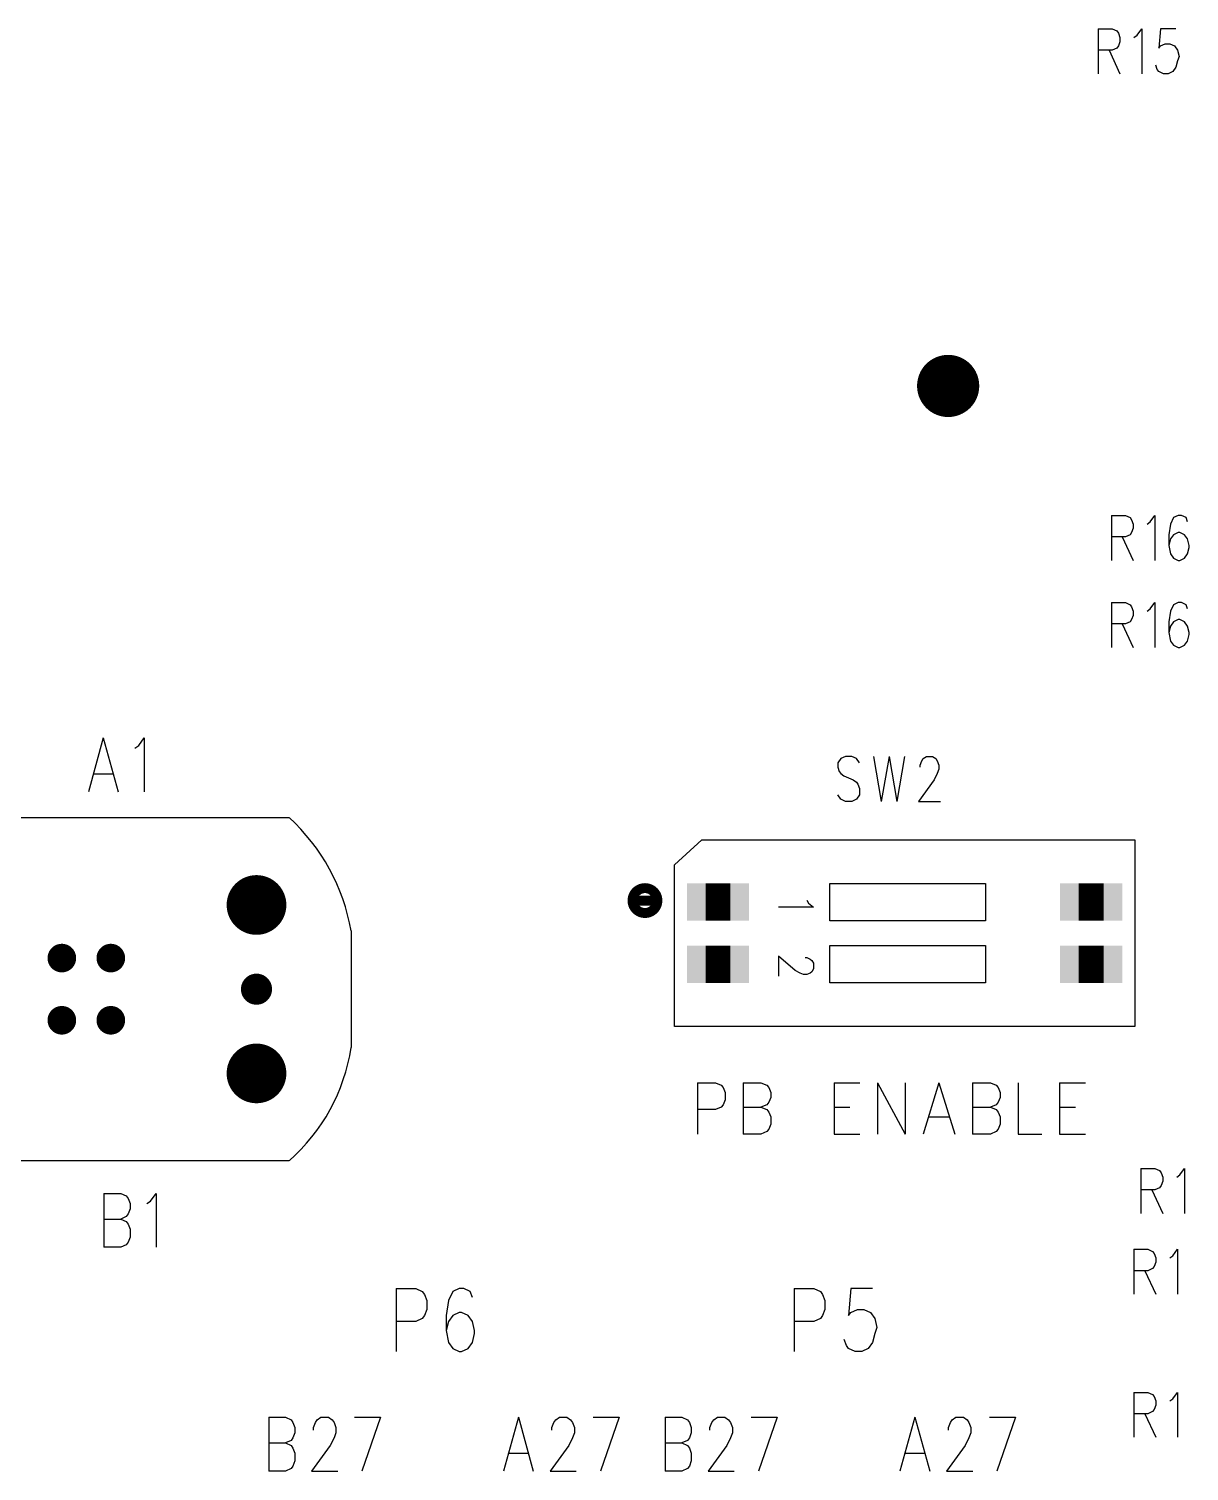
# Model space of a CAD drawing. Extents: x 12040 to 27945, y 10799 to 21199.
# Drawn here: x 19221 to 20154, y 18483 to 19643 of the extents above; entities that cross this region are included whole.
import ezdxf

# ---------------------------------------------------------------- set-up
doc = ezdxf.new("R2010")
doc.units = 0
doc.header["$MEASUREMENT"] = 0
doc.layers.add('ASSYDWGBOT_PHO', color=7, linetype='Continuous')

msp = doc.modelspace()

# ---------------------------------------------------------------- linework, layer by layer
at = {"layer": 'ASSYDWGBOT_PHO'}
for points in [[(20080.629, 19642.731), (20080.629, 19606.64)], [(20080.629, 19642.731), (20091.881, 19642.731)], [(20091.881, 19642.731), (20095.631, 19641.02)], [(20095.631, 19641.02), (20096.88, 19639.299)], [(20096.88, 19639.299), (20098.129, 19635.86)], [(20098.129, 19632.42), (20096.88, 19628.981)], [(20098.129, 19635.86), (20098.129, 19632.42)], [(20109.381, 19635.86), (20111.879, 19637.581)], [(20111.879, 19637.581), (20115.629, 19642.731)], [(20115.629, 19642.731), (20115.629, 19606.64)], [(20130.63, 19642.731), (20129.379, 19627.27)], [(20143.129, 19642.731), (20130.63, 19642.731)], [(20091.881, 19625.549), (20080.629, 19625.549)], [(20089.38, 19625.549), (20098.129, 19606.64)], [(20095.631, 19627.27), (20091.881, 19625.549)], [(20096.88, 19628.981), (20095.631, 19627.27)], [(20129.379, 19627.27), (20130.63, 19628.981)], [(20130.63, 19628.981), (20134.38, 19630.699)], [(20134.38, 19630.699), (20138.13, 19630.699)], [(20138.13, 19630.699), (20141.88, 19628.981)], [(20141.88, 19628.981), (20144.381, 19625.549)], [(20144.381, 19625.549), (20145.63, 19620.39)], [(20128.13, 19610.081), (20126.881, 19613.52)], [(20129.379, 19608.36), (20128.13, 19610.081)], [(20143.129, 19611.799), (20140.631, 19608.36)], [(20144.381, 19616.949), (20143.129, 19611.799)], [(20145.63, 19620.39), (20144.381, 19616.949)], [(20133.129, 19606.64), (20129.379, 19608.36)], [(20136.881, 19606.64), (20133.129, 19606.64)], [(20140.631, 19608.36), (20136.881, 19606.64)], [(20091.249, 19251.48), (20091.249, 19215.389)], [(20091.249, 19251.48), (20102.501, 19251.48)], [(20102.501, 19251.48), (20106.251, 19249.769)], [(20106.251, 19249.769), (20107.5, 19248.051)], [(20122.499, 19246.33), (20126.249, 19251.48)], [(20126.249, 19251.48), (20126.249, 19215.389)], [(20141.251, 19249.769), (20138.75, 19244.61)], [(20145, 19251.48), (20141.251, 19249.769)], [(20147.499, 19251.48), (20145, 19251.48)], [(20151.251, 19249.769), (20147.499, 19251.48)], [(20152.5, 19246.33), (20151.251, 19249.769)], [(20107.5, 19248.051), (20108.749, 19244.61)], [(20108.749, 19241.171), (20107.5, 19237.73)], [(20108.749, 19244.61), (20108.749, 19241.171)], [(20120.001, 19244.61), (20122.499, 19246.33)], [(20138.75, 19244.61), (20137.501, 19236.019)], [(20102.501, 19234.301), (20091.249, 19234.301)], [(20100, 19234.301), (20108.749, 19215.389)], [(20106.251, 19236.019), (20102.501, 19234.301)], [(20107.5, 19237.73), (20106.251, 19236.019)], [(20137.501, 19236.019), (20137.501, 19227.421)], [(20138.75, 19232.58), (20137.501, 19227.421)], [(20137.501, 19227.421), (20138.75, 19220.551)], [(20141.251, 19236.019), (20138.75, 19232.58)], [(20145, 19237.73), (20141.251, 19236.019)], [(20146.25, 19237.73), (20145, 19237.73)], [(20150, 19236.019), (20146.25, 19237.73)], [(20152.5, 19232.58), (20150, 19236.019)], [(20153.749, 19227.421), (20152.5, 19232.58)], [(20153.749, 19225.7), (20153.749, 19227.421)], [(20138.75, 19220.551), (20141.251, 19217.11)], [(20141.251, 19217.11), (20145, 19215.389)], [(20145, 19215.389), (20146.25, 19215.389)], [(20146.25, 19215.389), (20150, 19217.11)], [(20150, 19217.11), (20152.5, 19220.551)], [(20152.5, 19220.551), (20153.749, 19225.7)], [(20091.249, 19181.48), (20091.249, 19145.39)], [(20091.249, 19181.48), (20102.501, 19181.48)], [(20102.501, 19181.48), (20106.251, 19179.77)], [(20122.499, 19176.331), (20126.249, 19181.48)], [(20126.249, 19181.48), (20126.249, 19145.39)], [(20145, 19181.48), (20141.251, 19179.77)], [(20147.499, 19181.48), (20145, 19181.48)], [(20151.251, 19179.77), (20147.499, 19181.48)], [(20106.251, 19179.77), (20107.5, 19178.049)], [(20107.5, 19178.049), (20108.749, 19174.61)], [(20108.749, 19171.169), (20107.5, 19167.73)], [(20108.749, 19174.61), (20108.749, 19171.169)], [(20120.001, 19174.61), (20122.499, 19176.331)], [(20138.75, 19174.61), (20137.501, 19166.019)], [(20141.251, 19179.77), (20138.75, 19174.61)], [(20152.5, 19176.331), (20151.251, 19179.77)], [(20102.501, 19164.301), (20091.249, 19164.301)], [(20100, 19164.301), (20108.749, 19145.39)], [(20106.251, 19166.019), (20102.501, 19164.301)], [(20107.5, 19167.73), (20106.251, 19166.019)], [(20137.501, 19166.019), (20137.501, 19157.419)], [(20138.75, 19162.58), (20137.501, 19157.419)], [(20137.501, 19157.419), (20138.75, 19150.551)], [(20141.251, 19166.019), (20138.75, 19162.58)], [(20145, 19167.73), (20141.251, 19166.019)], [(20146.25, 19167.73), (20145, 19167.73)], [(20150, 19166.019), (20146.25, 19167.73)], [(20152.5, 19162.58), (20150, 19166.019)], [(20153.749, 19157.419), (20152.5, 19162.58)], [(20153.749, 19155.701), (20153.749, 19157.419)], [(20138.75, 19150.551), (20141.251, 19147.11)], [(20141.251, 19147.11), (20145, 19145.39)], [(20145, 19145.39), (20146.25, 19145.39)], [(20146.25, 19145.39), (20150, 19147.11)], [(20150, 19147.11), (20152.5, 19150.551)], [(20152.5, 19150.551), (20153.749, 19155.701)], [(19280.75, 19072.689), (19268.749, 19029.381)], [(19280.75, 19072.689), (19292.749, 19029.381)], [(19306.25, 19064.44), (19309.25, 19066.5)], [(19309.25, 19066.5), (19313.749, 19072.689)], [(19313.749, 19072.689), (19313.749, 19029.381)], [(19873.751, 19056.021), (19871.25, 19052.58)], [(19871.25, 19052.58), (19871.25, 19049.141)], [(19877.501, 19057.73), (19873.751, 19056.021)], [(19882.5, 19057.73), (19877.501, 19057.73)], [(19886.25, 19056.021), (19882.5, 19057.73)], [(19888.75, 19052.58), (19886.25, 19056.021)], [(19900, 19057.73), (19906.25, 19021.641)], [(19912.5, 19057.73), (19906.25, 19021.641)], [(19912.5, 19057.73), (19918.751, 19021.641)], [(19924.999, 19057.73), (19918.751, 19021.641)], [(19937.5, 19050.859), (19938.749, 19054.3)], [(19938.749, 19054.3), (19940.001, 19056.021)], [(19940.001, 19056.021), (19942.499, 19057.73)], [(19942.499, 19057.73), (19947.5, 19057.73)], [(19947.5, 19057.73), (19950.001, 19056.021)], [(19950.001, 19056.021), (19951.25, 19054.3)], [(19951.25, 19054.3), (19952.499, 19050.859)], [(19273.251, 19043.81), (19288.25, 19043.81)], [(19871.25, 19049.141), (19872.499, 19045.7)], [(19872.499, 19045.7), (19873.751, 19043.98)], [(19873.751, 19043.98), (19876.249, 19042.271)], [(19876.249, 19042.271), (19883.751, 19038.83)], [(19937.5, 19049.141), (19937.5, 19050.859)], [(19951.25, 19043.98), (19948.75, 19038.83)], [(19952.499, 19047.421), (19951.25, 19043.98)], [(19952.499, 19050.859), (19952.499, 19047.421)], [(19883.751, 19038.83), (19886.25, 19037.109)], [(19886.25, 19037.109), (19887.501, 19035.391)], [(19887.501, 19035.391), (19888.75, 19031.95)], [(19888.75, 19031.95), (19888.75, 19026.8)], [(19948.75, 19038.83), (19936.251, 19021.641)], [(19873.751, 19023.359), (19871.25, 19026.8)], [(19877.501, 19021.641), (19873.751, 19023.359)], [(19882.5, 19021.641), (19877.501, 19021.641)], [(19886.25, 19023.359), (19882.5, 19021.641)], [(19888.75, 19026.8), (19886.25, 19023.359)], [(19936.251, 19021.641), (19953.751, 19021.641)], [(18120.001, 19008.631), (19430, 19008.631)], [(19740, 18970.631), (19761.999, 18990.629)], [(19761.999, 18990.629), (20110.001, 18990.629)], [(20110.001, 18990.629), (20110.001, 18840.63)], [(19740, 18840.63), (19740, 18970.631)], [(19865, 18925.631), (19865, 18955.629)], [(19865, 18955.629), (19990, 18955.629)], [(19990, 18955.629), (19990, 18925.631)], [(19851.721, 18936.44), (19823.5, 18936.44)], [(19846.34, 18942.129), (19847.691, 18939.85)], [(19847.691, 18939.85), (19851.721, 18936.44)], [(19990, 18925.631), (19865, 18925.631)], [(19480, 18917.629), (19480, 18823.629)], [(19865, 18875.629), (19865, 18905.63)], [(19865, 18905.63), (19990, 18905.63)], [(19990, 18905.63), (19990, 18875.629)], [(19836.941, 18885.759), (19823.5, 18897.129)], [(19823.5, 18897.129), (19823.5, 18881.22)], [(19844.999, 18895.99), (19846.34, 18895.99)], [(19846.34, 18895.99), (19849.03, 18894.85)], [(19849.03, 18894.85), (19850.38, 18893.721)], [(19850.38, 18893.721), (19851.721, 18891.439)], [(19851.721, 18891.439), (19851.721, 18886.9)], [(19840.969, 18883.49), (19836.941, 18885.759)], [(19843.66, 18882.351), (19840.969, 18883.49)], [(19846.34, 18882.351), (19843.66, 18882.351)], [(19849.03, 18883.49), (19846.34, 18882.351)], [(19850.38, 18884.63), (19849.03, 18883.49)], [(19851.721, 18886.9), (19850.38, 18884.63)], [(19990, 18875.629), (19865, 18875.629)], [(20110.001, 18840.63), (19740, 18840.63)], [(19758.499, 18795.469), (19758.499, 18754.129)], [(19758.499, 18795.469), (19772.82, 18795.469)], [(19772.82, 18795.469), (19777.59, 18793.501)], [(19777.59, 18793.501), (19779.181, 18791.531)], [(19779.181, 18791.531), (19780.769, 18787.59)], [(19780.769, 18787.59), (19780.769, 18781.691)], [(19795.09, 18795.469), (19795.09, 18754.129)], [(19795.09, 18795.469), (19809.41, 18795.469)], [(19809.41, 18795.469), (19814.18, 18793.501)], [(19814.18, 18793.501), (19815.769, 18791.531)], [(19815.769, 18791.531), (19817.36, 18787.59)], [(19817.36, 18787.59), (19817.36, 18783.661)], [(19868.271, 18795.469), (19868.271, 18754.129)], [(19868.271, 18795.469), (19888.95, 18795.469)], [(19903.271, 18795.469), (19903.271, 18754.129)], [(19903.271, 18795.469), (19925.55, 18754.129)], [(19925.55, 18795.469), (19925.55, 18754.129)], [(19952.591, 18795.469), (19939.859, 18754.129)], [(19952.591, 18795.469), (19965.321, 18754.129)], [(19979.639, 18795.469), (19979.639, 18754.129)], [(19979.639, 18795.469), (19993.95, 18795.469)], [(19993.95, 18795.469), (19998.73, 18793.501)], [(19998.73, 18793.501), (20000.32, 18791.531)], [(20000.32, 18791.531), (20001.909, 18787.59)], [(20001.909, 18787.59), (20001.909, 18783.661)], [(20016.23, 18795.469), (20016.23, 18754.129)], [(20049.641, 18795.469), (20049.641, 18754.129)], [(20049.641, 18795.469), (20070.32, 18795.469)], [(19777.59, 18775.78), (19772.82, 18773.809)], [(19779.181, 18777.75), (19777.59, 18775.78)], [(19780.769, 18781.691), (19779.181, 18777.75)], [(19795.09, 18775.78), (19809.41, 18775.78)], [(19814.18, 18777.75), (19809.41, 18775.78)], [(19809.41, 18775.78), (19814.18, 18773.809)], [(19815.769, 18779.72), (19814.18, 18777.75)], [(19817.36, 18783.661), (19815.769, 18779.72)], [(19868.271, 18775.78), (19881.001, 18775.78)], [(19979.639, 18775.78), (19993.95, 18775.78)], [(19998.73, 18777.75), (19993.95, 18775.78)], [(19993.95, 18775.78), (19998.73, 18773.809)], [(20000.32, 18779.72), (19998.73, 18777.75)], [(20001.909, 18783.661), (20000.32, 18779.72)], [(20049.641, 18775.78), (20062.361, 18775.78)], [(19772.82, 18773.809), (19758.499, 18773.809)], [(19814.18, 18773.809), (19815.769, 18771.839)], [(19815.769, 18771.839), (19817.36, 18767.91)], [(19817.36, 18767.91), (19817.36, 18761.999)], [(19944.639, 18767.91), (19960.55, 18767.91)], [(19998.73, 18773.809), (20000.32, 18771.839)], [(20000.32, 18771.839), (20001.909, 18767.91)], [(20001.909, 18767.91), (20001.909, 18761.999)], [(19809.41, 18754.129), (19795.09, 18754.129)], [(19814.18, 18756.09), (19809.41, 18754.129)], [(19815.769, 18758.06), (19814.18, 18756.09)], [(19817.36, 18761.999), (19815.769, 18758.06)], [(19868.271, 18754.129), (19888.95, 18754.129)], [(19993.95, 18754.129), (19979.639, 18754.129)], [(19998.73, 18756.09), (19993.95, 18754.129)], [(20000.32, 18758.06), (19998.73, 18756.09)], [(20001.909, 18761.999), (20000.32, 18758.06)], [(20016.23, 18754.129), (20035.32, 18754.129)], [(20049.641, 18754.129), (20070.32, 18754.129)], [(19430, 18732.63), (18120.001, 18732.63)], [(20115, 18726.48), (20115, 18690.39)], [(20115, 18726.48), (20126.249, 18726.48)], [(20126.249, 18726.48), (20129.999, 18724.77)], [(20129.999, 18724.77), (20131.25, 18723.049)], [(20131.25, 18723.049), (20132.5, 18719.61)], [(20132.5, 18716.169), (20131.25, 18712.73)], [(20132.5, 18719.61), (20132.5, 18716.169)], [(20143.749, 18719.61), (20146.25, 18721.331)], [(20146.25, 18721.331), (20150, 18726.48)], [(20150, 18726.48), (20150, 18690.39)], [(19281.25, 18706.44), (19281.25, 18663.13)], [(19281.25, 18706.44), (19294.75, 18706.44)], [(19294.75, 18706.44), (19299.25, 18704.38)], [(19299.25, 18704.38), (19300.751, 18702.311)], [(19318.75, 18700.251), (19323.25, 18706.44)], [(19323.25, 18706.44), (19323.25, 18663.13)], [(20126.249, 18709.299), (20115, 18709.299)], [(20123.751, 18709.299), (20132.5, 18690.39)], [(20129.999, 18711.02), (20126.249, 18709.299)], [(20131.25, 18712.73), (20129.999, 18711.02)], [(19300.751, 18702.311), (19302.25, 18698.191)], [(19302.25, 18694.059), (19300.751, 18689.939)], [(19302.25, 18698.191), (19302.25, 18694.059)], [(19315.75, 18698.191), (19318.75, 18700.251)], [(19281.25, 18685.81), (19294.75, 18685.81)], [(19299.25, 18687.88), (19294.75, 18685.81)], [(19294.75, 18685.81), (19299.25, 18683.75)], [(19300.751, 18689.939), (19299.25, 18687.88)], [(19299.25, 18683.75), (19300.751, 18681.69)], [(19300.751, 18681.69), (19302.25, 18677.561)], [(19302.25, 18671.379), (19300.751, 18667.25)], [(19302.25, 18677.561), (19302.25, 18671.379)], [(19294.75, 18663.13), (19281.25, 18663.13)], [(19299.25, 18665.19), (19294.75, 18663.13)], [(19300.751, 18667.25), (19299.25, 18665.19)], [(20109.381, 18661.48), (20109.381, 18625.389)], [(20109.381, 18661.48), (20120.63, 18661.48)], [(20120.63, 18661.48), (20124.38, 18659.769)], [(20124.38, 18659.769), (20125.629, 18658.051)], [(20125.629, 18658.051), (20126.881, 18654.61)], [(20140.631, 18656.33), (20144.381, 18661.48)], [(20144.381, 18661.48), (20144.381, 18625.389)], [(20125.629, 18647.73), (20124.38, 18646.021)], [(20126.881, 18651.171), (20125.629, 18647.73)], [(20126.881, 18654.61), (20126.881, 18651.171)], [(20138.13, 18654.61), (20140.631, 18656.33)], [(20120.63, 18644.3), (20109.381, 18644.3)], [(20118.13, 18644.3), (20126.881, 18625.389)], [(20124.38, 18646.021), (20120.63, 18644.3)], [(19516.251, 18629.91), (19516.251, 18579.38)], [(19516.251, 18629.91), (19532, 18629.91)], [(19532, 18629.91), (19537.251, 18627.501)], [(19537.251, 18627.501), (19539, 18625.09)], [(19539, 18625.09), (19540.751, 18620.279)], [(19561.75, 18627.501), (19558.25, 18620.279)], [(19566.999, 18629.91), (19561.75, 18627.501)], [(19570.499, 18629.91), (19566.999, 18629.91)], [(19575.75, 18627.501), (19570.499, 18629.91)], [(19577.499, 18622.69), (19575.75, 18627.501)], [(19836.25, 18629.91), (19836.25, 18579.38)], [(19836.25, 18629.91), (19851.999, 18629.91)], [(19851.999, 18629.91), (19857.25, 18627.501)], [(19857.25, 18627.501), (19858.999, 18625.09)], [(19858.999, 18625.09), (19860.75, 18620.279)], [(19881.75, 18629.91), (19879.999, 18608.25)], [(19899.25, 18629.91), (19881.75, 18629.91)], [(19540.751, 18613.06), (19539, 18608.25)], [(19540.751, 18620.279), (19540.751, 18613.06)], [(19558.25, 18620.279), (19556.499, 18608.25)], [(19860.75, 18613.06), (19858.999, 18608.25)], [(19860.75, 18620.279), (19860.75, 18613.06)], [(19881.75, 18610.661), (19886.999, 18613.06)], [(19886.999, 18613.06), (19892.25, 18613.06)], [(19892.25, 18613.06), (19897.499, 18610.661)], [(19532, 18603.439), (19516.251, 18603.439)], [(19537.251, 18605.841), (19532, 18603.439)], [(19539, 18608.25), (19537.251, 18605.841)], [(19556.499, 18608.25), (19556.499, 18596.22)], [(19558.25, 18603.439), (19556.499, 18596.22)], [(19561.75, 18608.25), (19558.25, 18603.439)], [(19566.999, 18610.661), (19561.75, 18608.25)], [(19568.75, 18610.661), (19566.999, 18610.661)], [(19573.999, 18608.25), (19568.75, 18610.661)], [(19577.499, 18603.439), (19573.999, 18608.25)], [(19579.25, 18596.22), (19577.499, 18603.439)], [(19851.999, 18603.439), (19836.25, 18603.439)], [(19857.25, 18605.841), (19851.999, 18603.439)], [(19858.999, 18608.25), (19857.25, 18605.841)], [(19879.999, 18608.25), (19881.75, 18610.661)], [(19897.499, 18610.661), (19900.999, 18605.841)], [(19900.999, 18605.841), (19902.75, 18598.631)], [(19556.499, 18596.22), (19558.25, 18586.59)], [(19577.499, 18586.59), (19579.25, 18593.809)], [(19579.25, 18593.809), (19579.25, 18596.22)], [(19878.25, 18584.19), (19876.499, 18589.001)], [(19900.999, 18593.809), (19899.25, 18586.59)], [(19902.75, 18598.631), (19900.999, 18593.809)], [(19558.25, 18586.59), (19561.75, 18581.779)], [(19561.75, 18581.779), (19566.999, 18579.38)], [(19566.999, 18579.38), (19568.75, 18579.38)], [(19568.75, 18579.38), (19573.999, 18581.779)], [(19573.999, 18581.779), (19577.499, 18586.59)], [(19879.999, 18581.779), (19878.25, 18584.19)], [(19885.25, 18579.38), (19879.999, 18581.779)], [(19890.499, 18579.38), (19885.25, 18579.38)], [(19895.75, 18581.779), (19890.499, 18579.38)], [(19899.25, 18586.59), (19895.75, 18581.779)], [(20109.381, 18546.48), (20109.381, 18510.389)], [(20109.381, 18546.48), (20120.63, 18546.48)], [(20120.63, 18546.48), (20124.38, 18544.769)], [(20124.38, 18544.769), (20125.629, 18543.051)], [(20125.629, 18543.051), (20126.881, 18539.61)], [(20140.631, 18541.33), (20144.381, 18546.48)], [(20144.381, 18546.48), (20144.381, 18510.389)], [(20124.38, 18531.019), (20120.63, 18529.301)], [(20125.629, 18532.73), (20124.38, 18531.019)], [(20126.881, 18536.169), (20125.629, 18532.73)], [(20126.881, 18539.61), (20126.881, 18536.169)], [(20138.13, 18539.61), (20140.631, 18541.33)], [(19413.75, 18526.44), (19413.75, 18483.13)], [(19413.75, 18526.44), (19427.25, 18526.44)], [(19427.25, 18526.44), (19431.749, 18524.38)], [(19431.749, 18524.38), (19433.25, 18522.31)], [(19433.25, 18522.31), (19434.75, 18518.19)], [(19449.751, 18518.19), (19451.25, 18522.31)], [(19451.25, 18522.31), (19452.749, 18524.38)], [(19452.749, 18524.38), (19455.75, 18526.44)], [(19455.75, 18526.44), (19461.75, 18526.44)], [(19461.75, 18526.44), (19464.75, 18524.38)], [(19464.75, 18524.38), (19466.249, 18522.31)], [(19466.249, 18522.31), (19467.751, 18518.19)], [(19482.75, 18526.44), (19503.75, 18526.44)], [(19503.75, 18526.44), (19488.75, 18483.13)], [(19614.5, 18526.44), (19602.501, 18483.13)], [(19614.5, 18526.44), (19626.499, 18483.13)], [(19641.5, 18518.19), (19643, 18522.31)], [(19643, 18522.31), (19644.501, 18524.38)], [(19644.501, 18524.38), (19647.499, 18526.44)], [(19647.499, 18526.44), (19653.5, 18526.44)], [(19653.5, 18526.44), (19656.5, 18524.38)], [(19656.5, 18524.38), (19658.001, 18522.31)], [(19658.001, 18522.31), (19659.5, 18518.19)], [(19674.5, 18526.44), (19695.499, 18526.44)], [(19695.499, 18526.44), (19680.5, 18483.13)], [(19732.5, 18526.44), (19732.5, 18483.13)], [(19732.5, 18526.44), (19746, 18526.44)], [(19746, 18526.44), (19750.5, 18524.38)], [(19750.5, 18524.38), (19752.001, 18522.31)], [(19752.001, 18522.31), (19753.5, 18518.19)], [(19768.499, 18518.19), (19770, 18522.31)], [(19770, 18522.31), (19771.5, 18524.38)], [(19771.5, 18524.38), (19774.5, 18526.44)], [(19774.5, 18526.44), (19780.5, 18526.44)], [(19780.5, 18526.44), (19783.501, 18524.38)], [(19783.501, 18524.38), (19785, 18522.31)], [(19785, 18522.31), (19786.501, 18518.19)], [(19801.5, 18526.44), (19822.5, 18526.44)], [(19822.5, 18526.44), (19807.501, 18483.13)], [(19933.25, 18526.44), (19921.249, 18483.13)], [(19933.25, 18526.44), (19945.25, 18483.13)], [(19960.251, 18518.19), (19961.75, 18522.31)], [(19961.75, 18522.31), (19963.249, 18524.38)], [(19963.249, 18524.38), (19966.249, 18526.44)], [(19966.249, 18526.44), (19972.25, 18526.44)], [(19972.25, 18526.44), (19975.25, 18524.38)], [(19975.25, 18524.38), (19976.749, 18522.31)], [(19976.749, 18522.31), (19978.251, 18518.19)], [(19993.25, 18526.44), (20014.25, 18526.44)], [(20014.25, 18526.44), (19999.25, 18483.13)], [(20120.63, 18529.301), (20109.381, 18529.301)], [(20118.13, 18529.301), (20126.881, 18510.389)], [(19431.749, 18507.879), (19427.25, 18505.81)], [(19433.25, 18509.939), (19431.749, 18507.879)], [(19434.75, 18514.059), (19433.25, 18509.939)], [(19434.75, 18518.19), (19434.75, 18514.059)], [(19449.751, 18516.13), (19449.751, 18518.19)], [(19466.249, 18509.939), (19463.249, 18503.75)], [(19467.751, 18514.059), (19466.249, 18509.939)], [(19467.751, 18518.19), (19467.751, 18514.059)], [(19641.5, 18516.13), (19641.5, 18518.19)], [(19658.001, 18509.939), (19655.001, 18503.75)], [(19659.5, 18514.059), (19658.001, 18509.939)], [(19659.5, 18518.19), (19659.5, 18514.059)], [(19750.5, 18507.879), (19746, 18505.81)], [(19752.001, 18509.939), (19750.5, 18507.879)], [(19753.5, 18514.059), (19752.001, 18509.939)], [(19753.5, 18518.19), (19753.5, 18514.059)], [(19768.499, 18516.13), (19768.499, 18518.19)], [(19785, 18509.939), (19782, 18503.75)], [(19786.501, 18514.059), (19785, 18509.939)], [(19786.501, 18518.19), (19786.501, 18514.059)], [(19960.251, 18516.13), (19960.251, 18518.19)], [(19976.749, 18509.939), (19973.749, 18503.75)], [(19978.251, 18514.059), (19976.749, 18509.939)], [(19978.251, 18518.19), (19978.251, 18514.059)], [(19413.75, 18505.81), (19427.25, 18505.81)], [(19427.25, 18505.81), (19431.749, 18503.75)], [(19431.749, 18503.75), (19433.25, 18501.69)], [(19433.25, 18501.69), (19434.75, 18497.561)], [(19434.75, 18497.561), (19434.75, 18491.381)], [(19463.249, 18503.75), (19448.25, 18483.13)], [(19607, 18497.561), (19622, 18497.561)], [(19655.001, 18503.75), (19639.999, 18483.13)], [(19732.5, 18505.81), (19746, 18505.81)], [(19746, 18505.81), (19750.5, 18503.75)], [(19750.5, 18503.75), (19752.001, 18501.69)], [(19752.001, 18501.69), (19753.5, 18497.561)], [(19753.5, 18497.561), (19753.5, 18491.381)], [(19782, 18503.75), (19767, 18483.13)], [(19925.751, 18497.561), (19940.75, 18497.561)], [(19973.749, 18503.75), (19958.75, 18483.13)], [(19431.749, 18485.189), (19427.25, 18483.13)], [(19433.25, 18487.249), (19431.749, 18485.189)], [(19434.75, 18491.381), (19433.25, 18487.249)], [(19750.5, 18485.189), (19746, 18483.13)], [(19752.001, 18487.249), (19750.5, 18485.189)], [(19753.5, 18491.381), (19752.001, 18487.249)], [(19427.25, 18483.13), (19413.75, 18483.13)], [(19448.25, 18483.13), (19469.25, 18483.13)], [(19639.999, 18483.13), (19660.999, 18483.13)], [(19746, 18483.13), (19732.5, 18483.13)], [(19767, 18483.13), (19788, 18483.13)], [(19958.75, 18483.13), (19979.75, 18483.13)]]:
    msp.add_lwpolyline(points, dxfattribs=at)
for points, const_width in [([(19947.499, 19355.631, 1), (19972.499, 19355.631, 1), (19947.499, 19355.631)], 25), ([(19391.94, 18938.339, 1), (19415.94, 18938.339, 1), (19391.94, 18938.339)], 24), ([(19241.69, 18895.63, 1), (19253.19, 18895.63, 1), (19241.69, 18895.63)], 11.5), ([(19281.06, 18895.63, 1), (19292.56, 18895.63, 1), (19281.06, 18895.63)], 11.5), ([(19397.69, 18870.63, 1), (19410.19, 18870.63, 1), (19397.69, 18870.63)], 12.5), ([(19241.69, 18845.631, 1), (19253.19, 18845.631, 1), (19241.69, 18845.631)], 11.5), ([(19281.06, 18845.631, 1), (19292.56, 18845.631, 1), (19281.06, 18845.631)], 11.5), ([(19391.94, 18802.91, 1), (19415.94, 18802.91, 1), (19391.94, 18802.91)], 24)]:
    msp.add_lwpolyline(points, format="xyb", dxfattribs=dict(at, const_width=const_width))
for points in [[(19480.021, 18917.521, 0.166896), (19430.08, 19008.56)], [(19430.071, 18732.691, 0.177674), (19480.009, 18823.721)]]:
    msp.add_lwpolyline(points, format="xyb", dxfattribs=at)
at = {"layer": 'ASSYDWGBOT_PHO', "const_width": 8}
for points in [[(19726.25, 18941.879, 1), (19706.249, 18941.879, 1)], [(19706.249, 18941.879, 1), (19726.25, 18941.879)]]:
    msp.add_lwpolyline(points, format="xyb", close=True, dxfattribs=at)
at = {"layer": 'ASSYDWGBOT_PHO', "const_width": 30}
for points in [[(19764.999, 18940.63), (19785, 18940.63)], [(20065.001, 18940.63), (20084.999, 18940.63)], [(19764.999, 18890.631), (19785, 18890.631)], [(20065.001, 18890.631), (20084.999, 18890.631)]]:
    msp.add_lwpolyline(points, dxfattribs=at)
at = {"layer": 'ASSYDWGBOT_PHO'}
for points in [[(19779.999, 18955.63), (19779.999, 18925.63), (19749.999, 18955.63), (19749.999, 18925.63)], [(19770, 18925.63), (19770, 18955.63), (19800, 18925.63), (19800, 18955.63)], [(20080.001, 18955.63), (20080.001, 18925.63), (20050.001, 18955.63), (20050.001, 18925.63)], [(20069.999, 18925.63), (20069.999, 18955.63), (20099.999, 18925.63), (20099.999, 18955.63)], [(19779.999, 18905.631), (19779.999, 18875.631), (19749.999, 18905.631), (19749.999, 18875.631)], [(19770, 18875.631), (19770, 18905.631), (19800, 18875.631), (19800, 18905.631)], [(20080.001, 18905.631), (20080.001, 18875.631), (20050.001, 18905.631), (20050.001, 18875.631)], [(20069.999, 18875.631), (20069.999, 18905.631), (20099.999, 18875.631), (20099.999, 18905.631)]]:
    msp.add_solid(points, dxfattribs=at)

doc.saveas('drawing.dxf')
